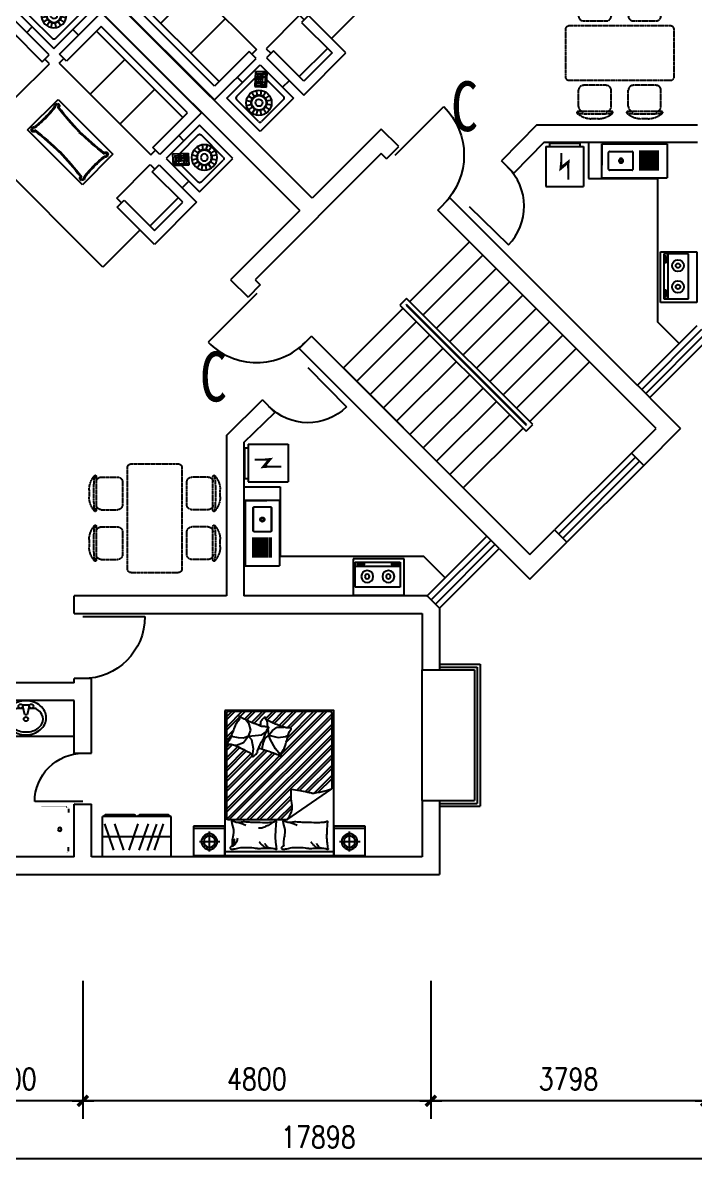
# Model space of a CAD drawing. Header units: millimetres. Extents: x 1118 to 35723, y 564 to 28366.
# Drawn here: x 14708 to 23976, y 564 to 16479 of the extents above; entities that cross this region are included whole.
import ezdxf
from ezdxf.enums import TextEntityAlignment as Align

# ---------------------------------------------------------------- set-up
doc = ezdxf.new("R2010")
doc.units = ezdxf.units.MM
doc.linetypes.add('ACAD_ISO04W100', pattern=[30.5, 24, -3, 0.5, -3])
doc.linetypes.add('HIDDEN', pattern=[7.5, 5, -2.5])
for name, color, linetype in [('AXIS', 3, 'Continuous'), ('GLASS', 5, 'Continuous'), ('JJ', 252, 'Continuous'), ('PUB_TEXT', 7, 'Continuous'), ('STAIR', 2, 'Continuous'), ('TOTHER', 7, 'Continuous'), ('WALL', 255, 'Continuous'), ('WINDOW', 2, 'Continuous'), ('WINDOW_TEXT', 7, 'Continuous'), ('ZXX', 2, 'ACAD_ISO04W100')]:
    doc.layers.add(name, color=color, linetype=linetype)
doc.styles.add('DIM_FONT', font='SIMPLEX.shx', dxfattribs={"width": 0.8})
doc.styles.add('SIMPLEX', font='SIMPLEX.SHX')
doc.styles.get("Standard").update_dxf_attribs({"font": 'arial.ttf'})
doc.styles.add('STYLE2', font='SimSun.ttf', dxfattribs={"width": 0.8})
doc.dimstyles.new('DIMN', dxfattribs={"dimtxt": 300, "dimasz": 1, "dimexe": 250, "dimexo": 300, "dimgap": 150, "dimtad": 1, "dimdec": 0, "dimdsep": 46, "dimtxsty": 'DIM_FONT', "dimblk": '_DIMX', "dimcen": 2.5, "dimclrt": 7, "dimadec": 0, "dimazin": 0, "dimtfac": 1, "dimtdec": 0, "dimtix": 1, "dimtmove": 2, "dimatfit": 3, "dimldrblk": '_DIMX', "dimfxl": 1, "dimtolj": 1, "dimtzin": 0, "dimarcsym": 0})

# ---------------------------------------------------------------- blocks, each defined once
blk = doc.blocks.new('_DIMX')
blk.add_line((-150, 0), (150, 0))
at = {"const_width": 50}
blk.add_lwpolyline([(-70, -70), (70, 70)], dxfattribs=at)
blk = doc.blocks.new('*D51')
at = {"layer": 'AXIS', "color": 0, "lineweight": -2, "transparency": 16777216}
for p, q in [((9833, 3271), (9833, 564)), ((27731, 3271), (27731, 564)), ((27730, 814), (9834, 814))]:
    blk.add_line(p, q, dxfattribs=at)
at = {"layer": 'DEFPOINTS', "color": 0, "transparency": 16777216}
for p in [(9833, 3571), (27731, 3571), (9833, 814)]:
    blk.add_point(p, dxfattribs=at)
at = {"layer": 'AXIS', "color": 0, "lineweight": -2, "transparency": 16777216, "rotation": 180}
blk.add_blockref('_DIMX', (9833, 814), dxfattribs=at)
at = {"layer": 'AXIS', "color": 0, "lineweight": -2, "transparency": 16777216}
blk.add_blockref('_DIMX', (27731, 814), dxfattribs=at)
at = {"layer": 'AXIS', "color": 7, "transparency": 16777216, "insert": (18782, 1114), "char_height": 300, "attachment_point": 5, "style": 'DIM_FONT'}
blk.add_mtext('\\A1;17898', dxfattribs=at)
blk = doc.blocks.new('*D53')
at = {"layer": 'AXIS', "color": 0, "lineweight": -2, "transparency": 16777216}
for p, q in [((20333, 3271), (20333, 1364)), ((24131, 3271), (24131, 1364)), ((24130, 1614), (20334, 1614))]:
    blk.add_line(p, q, dxfattribs=at)
at = {"layer": 'DEFPOINTS', "color": 0, "transparency": 16777216}
for p in [(20333, 3571), (24131, 3571), (20333, 1614)]:
    blk.add_point(p, dxfattribs=at)
at = {"layer": 'AXIS', "color": 0, "lineweight": -2, "transparency": 16777216, "rotation": 180}
blk.add_blockref('_DIMX', (20333, 1614), dxfattribs=at)
at = {"layer": 'AXIS', "color": 0, "lineweight": -2, "transparency": 16777216}
blk.add_blockref('_DIMX', (24131, 1614), dxfattribs=at)
at = {"layer": 'AXIS', "color": 7, "transparency": 16777216, "insert": (22232, 1914), "char_height": 300, "attachment_point": 5, "style": 'DIM_FONT'}
blk.add_mtext('\\A1;3798', dxfattribs=at)
blk = doc.blocks.new('*D54')
at = {"layer": 'AXIS', "color": 0, "lineweight": -2, "transparency": 16777216}
for p, q in [((13433, 3271), (13433, 1364)), ((15533, 3271), (15533, 1364)), ((15532, 1614), (13434, 1614))]:
    blk.add_line(p, q, dxfattribs=at)
at = {"layer": 'DEFPOINTS', "color": 0, "transparency": 16777216}
for p in [(13433, 3571), (15533, 3571), (13433, 1614)]:
    blk.add_point(p, dxfattribs=at)
at = {"layer": 'AXIS', "color": 0, "lineweight": -2, "transparency": 16777216, "rotation": 180}
blk.add_blockref('_DIMX', (13433, 1614), dxfattribs=at)
at = {"layer": 'AXIS', "color": 0, "lineweight": -2, "transparency": 16777216}
blk.add_blockref('_DIMX', (15533, 1614), dxfattribs=at)
at = {"layer": 'AXIS', "color": 7, "transparency": 16777216, "insert": (14483, 1914), "char_height": 300, "attachment_point": 5, "style": 'DIM_FONT'}
blk.add_mtext('\\A1;2100', dxfattribs=at)
blk = doc.blocks.new('*D55')
at = {"layer": 'AXIS', "color": 0, "lineweight": -2, "transparency": 16777216}
for p, q in [((15533, 3271), (15533, 1364)), ((20333, 3271), (20333, 1364)), ((20332, 1614), (15534, 1614))]:
    blk.add_line(p, q, dxfattribs=at)
at = {"layer": 'DEFPOINTS', "color": 0, "transparency": 16777216}
for p in [(15533, 3571), (20333, 3571), (15533, 1614)]:
    blk.add_point(p, dxfattribs=at)
at = {"layer": 'AXIS', "color": 0, "lineweight": -2, "transparency": 16777216, "rotation": 180}
blk.add_blockref('_DIMX', (15533, 1614), dxfattribs=at)
at = {"layer": 'AXIS', "color": 0, "lineweight": -2, "transparency": 16777216}
blk.add_blockref('_DIMX', (20333, 1614), dxfattribs=at)
at = {"layer": 'AXIS', "color": 7, "transparency": 16777216, "insert": (17933, 1914), "char_height": 300, "attachment_point": 5, "style": 'DIM_FONT'}
blk.add_mtext('\\A1;4800', dxfattribs=at)
blk = doc.blocks.new('_WBLK')
for p, q in [((-0.5, 0.5), (0.5, 0.5)), ((0.5, 0.167), (-0.5, 0.167)), ((0.5, -0.167), (-0.5, -0.167)), ((-0.5, -0.5), (0.5, -0.5))]:
    blk.add_line(p, q)
at = {"layer": 'WINDOW_TEXT', "style": 'SIMPLEX', "flags": 9}
blk.add_attdef('A', text='', height=1, dxfattribs=at).set_placement((0, 1.5), align=Align.MIDDLE)
blk = doc.blocks.new('_DBLK')
blk.add_line((-0.45, 0), (-0.45, -0.95))
blk.add_arc((-0.45, 0), 0.95, 270, 0)
at = {"layer": 'WINDOW_TEXT', "style": 'SIMPLEX', "flags": 9}
blk.add_attdef('A', text='', height=1, dxfattribs=at).set_placement((0, 1.5), align=Align.MIDDLE)
blk = doc.blocks.new('A$C35361C4C')
at = {"layer": 'ZXX', "color": 8}
for p, q in [((357, 1809), (456, 1809)), ((1044, 1809), (1143, 1809)), ((177, 1709), (637, 1709)), ((182, 1641), (182, 1416)), ((632, 1641), (632, 1416)), ((863, 1709), (1323, 1709)), ((868, 1641), (868, 1416)), ((1318, 1641), (1318, 1416)), ((1450, 1279), (50, 1279)), ((249, 1349), (564, 1349)), ((936, 1349), (1251, 1349)), ((0, 1229), (0, 579)), ((1500, 579), (1500, 1229)), ((50, 529), (1450, 529)), ((182, 167), (182, 392)), ((564, 460), (249, 460)), ((632, 167), (632, 392)), ((868, 167), (868, 392)), ((1251, 460), (936, 460)), ((1318, 167), (1318, 392)), ((637, 100), (177, 100)), ((1323, 100), (863, 100)), ((456, 0), (357, 0)), ((1143, 0), (1044, 0))]:
    blk.add_line(p, q, dxfattribs=at)
for centre, radius, start, end in [((367, 1493), 316, 91.7651, 130.7265), ((446, 1493), 316, 49.2735, 88.2349), ((1054, 1493), 316, 91.7651, 130.7265), ((1133, 1493), 316, 49.2735, 88.2349), ((167, 1725), 10, 130.7265, 202.67), ((177, 1729), 20, 202.67, 270), ((407, -969), 2713, 84.8023, 95.1977), ((249, 1641), 67.5, 90, 180), ((564, 1641), 67.5, 0, 90), ((637, 1729), 20, 270, 337.33), ((646, 1725), 10, 337.33, 49.2735), ((854, 1725), 10, 130.7265, 202.67), ((863, 1729), 20, 202.67, 270), ((1093, -969), 2713, 84.8023, 95.1977), ((936, 1641), 67.5, 90, 180), ((1251, 1641), 67.5, 0, 90), ((1323, 1729), 20, 270, 337.33), ((1333, 1725), 10, 337.33, 49.2735), ((50, 1229), 50, 90, 180), ((249, 1416), 67.5, 180, 270), ((564, 1416), 67.5, 270, 0), ((936, 1416), 67.5, 180, 270), ((1251, 1416), 67.5, 270, 0), ((1450, 1229), 50, 0, 90), ((50, 579), 50, 180, 270), ((1450, 579), 50, 270, 0), ((249, 392), 67.5, 90, 180), ((564, 392), 67.5, 0, 90), ((936, 392), 67.5, 90, 180), ((1251, 392), 67.5, 0, 90), ((249, 167), 67.5, 180, 270), ((564, 167), 67.5, 270, 0), ((936, 167), 67.5, 180, 270), ((1251, 167), 67.5, 270, 0), ((167, 84), 10, 157.33, 229.2735), ((177, 80), 20, 90, 157.33), ((407, 2778), 2713, 264.8023, 275.1977), ((367, 315), 316, 229.2735, 268.2349), ((446, 315), 316, 271.7651, 310.7265), ((637, 80), 20, 22.67, 90), ((646, 84), 10, 310.7265, 22.67), ((854, 84), 10, 157.33, 229.2735), ((863, 80), 20, 90, 157.33), ((1093, 2778), 2713, 264.8023, 275.1977), ((1054, 315), 316, 229.2735, 268.2349), ((1133, 315), 316, 271.7651, 310.7265), ((1323, 80), 20, 22.67, 90), ((1333, 84), 10, 310.7265, 22.67)]:
    blk.add_arc(centre, radius, start, end, dxfattribs=at)
at = {"layer": 'ZXX', "color": 8, "width": 0.8, "flags": 9}
for tag in ['XSIZE', 'YSIZE']:
    blk.add_attdef(tag, (746, 887), '', height=0.5, dxfattribs=at)
blk = doc.blocks.new('_E22XDX')
at = {"layer": 'JJ'}
for p, q in [((-37, -105), (-107, -105)), ((44, -61), (-44, -61)), ((-15, -194), (-44, -76)), ((44, -76), (15, -194)), ((107, -105), (37, -105)), ((15, -194), (-15, -194))]:
    blk.add_line(p, q, dxfattribs=at)
for centre in [(-74, -76), (74, -76), (0, -253)]:
    blk.add_circle(centre, 29.6, dxfattribs=at)
for centre, radius, start, end in [((0, -333), 333, 70.8303, 109.1697), ((-82, -235), 198, 153.7322, 206.2678), ((-42, -254), 242, 130.0063, 153.7322), ((-53, -280), 191, 126.8699, 151.0888), ((-17, -285), 282, 109.1697, 130.0063), ((-21, -323), 244, 123.9045, 126.8699), ((-107, -194), 88.7, 90, 123.9045), ((107, -194), 88.7, 57.7402, 90), ((17, -285), 282, 49.9937, 70.8303), ((53, -280), 191, 28.9112, 57.7402), ((42, -254), 242, 26.2678, 49.9937), ((82, -235), 198, 333.7322, 26.2678), ((-102, -253), 135, 151.0888, 208.9112), ((-53, -226), 191, 208.9112, 233.1301), ((53, -226), 191, 306.8699, 331.0888), ((102, -253), 135, 331.0888, 28.9112), ((-42, -216), 242, 206.2678, 229.9937), ((-17, -185), 282, 229.9937, 250.8303), ((-21, -183), 244, 233.1301, 252.7421), ((0, -137), 333, 250.8303, 289.1697), ((0, -116), 314, 252.7421, 287.2579), ((21, -183), 244, 287.2579, 306.8699), ((17, -185), 282, 289.1697, 310.0063), ((42, -216), 242, 310.0063, 333.7322)]:
    blk.add_arc(centre, radius, start, end, dxfattribs=at)
at = {"style": 'DIM_FONT', "width": 0.7, "flags": 9}
for tag in ['XSIZE', 'YSIZE']:
    blk.add_attdef(tag, (0, 0), '', height=0.5, dxfattribs=at)
blk = doc.blocks.new('M_E4')
for p, q in [((670, -80), (670, -137)), ((670, -86), (670, -97)), ((670, -663), (670, -614))]:
    blk.add_line(p, q)
at = {"const_width": 1.5}
for points in [[(-750, -750), (-750, 0)], [(-750, 0), (750, 0)], [(750, 0), (750, -750)], [(608, -56), (640, -56)], [(670, -90), (670, -656)], [(750, -750), (-750, -750)], [(670, -663), (670, -655)]]:
    blk.add_lwpolyline(points, dxfattribs=at)
for points in [[(-399, -56, 0.930688), (-388, -693, 0.930688)], [(670, -86, 0.414214), (640, -56, 0.414214)], [(670, -90, 0.041784), (670, -85, 0.412615)], [(640, -693, 0.414214), (670, -663, 0.414214)]]:
    blk.add_lwpolyline(points, format="xyb", dxfattribs=at)
at = {"const_width": 1.5, "flags": 128}
for points in [[(-399, -56), (608, -56)], [(-399, -694), (645, -692)]]:
    blk.add_lwpolyline(points, dxfattribs=at)
for radius in [25, 23]:
    blk.add_circle((550, -381), radius)
blk.add_arc((640, -663), 30, 270, 280.176)
at = {"width": 0.8, "flags": 9}
for tag in ['XSIZE', 'YSIZE']:
    blk.add_attdef(tag, (0, 0), '', height=0.5, dxfattribs=at)
blk = doc.blocks.new('_C4WAM')
at = {"color": 2}
for p, q in [((-219, -210), (-219, 193)), ((-219, 193), (213, 193)), ((213, 193), (213, -210)), ((-138, 2), (144, 2)), ((-111, 2), (-80, 2)), ((-75, 31), (-102, 45)), ((-56, 60), (-76, 82)), ((-31, 76), (-43, 104)), ((0, 138), (0, -138)), ((0, 82), (0, 112)), ((30, 76), (41, 103)), ((54, 60), (76, 79)), ((72, 33), (99, 46)), ((-70, -35), (-97, -50)), ((-49, -59), (-70, -82)), ((-23, -72), (-35, -102)), ((32, -68), (48, -95)), ((59, -48), (82, -68)), ((73, -23), (101, -34)), ((213, -178), (-219, -178)), ((213, -210), (-219, -210))]:
    blk.add_line(p, q, dxfattribs=at)
for centre, radius in [((-2, 3), 109), ((-1, 3), 78.7)]:
    blk.add_circle(centre, radius, dxfattribs=at)
at = {"style": 'DIM_FONT', "width": 0.8, "flags": 9}
for tag in ['XSIZE', 'YSIZE']:
    blk.add_attdef(tag, (0, 0), '', height=0.5, dxfattribs=at)
blk = doc.blocks.new('_R44UEP')
at = {"layer": 'JJ', "color": 8}
for p, q in [((52, -750), (52, 750)), ((1906, 722), (489, -696)), ((1807, 722), (489, -597)), ((1665, 722), (489, -455)), ((1764, 722), (489, -554)), ((1623, 722), (489, -413)), ((1524, 722), (489, -314)), ((1482, 722), (489, -272)), ((489, 103), (916, 722)), ((1948, 722), (510, -717)), ((1988, 662), (602, -724)), ((1100, 722), (859, 480)), ((1057, 722), (869, 533)), ((1199, 722), (872, 395)), ((1241, 722), (880, 360)), ((1340, 722), (895, 276)), ((1383, 722), (901, 240)), ((1968, 722), (916, 722)), ((1988, -704), (1988, 702)), ((1988, 620), (644, -724)), ((1988, 521), (1563, 96)), ((1988, 478), (1621, 111)), ((1988, 379), (1758, 149)), ((1988, 337), (1759, 108)), ((655, 178), (489, 11)), ((694, 175), (489, -31)), ((824, 163), (489, -173)), ((781, 162), (489, -130)), ((1988, 238), (1779, 29)), ((1988, 195), (1790, -2)), ((489, 103), (489, -704)), ((1368, 28), (1472, -52)), ((1626, -16), (1640, 87)), ((1640, 87), (1660, 123)), ((1769, -30), (1769, 63)), ((1988, 96), (1820, -72)), ((1988, 54), (1833, -101)), ((1406, -61), (743, -724)), ((1417, -92), (785, -724)), ((1472, -52), (1603, -127)), ((1603, -127), (1658, -145)), ((1658, -145), (1617, -202)), ((1658, -145), (1626, -16)), ((1658, -145), (1721, -95)), ((1658, -145), (1752, -156)), ((1721, -95), (1769, -30)), ((1767, -158), (1861, -170)), ((1988, -45), (1862, -171)), ((1988, -87), (1889, -186)), ((1443, -166), (884, -724)), ((1454, -197), (927, -724)), ((1477, -273), (1452, -298)), ((1559, -222), (1470, -241)), ((1617, -202), (1559, -222)), ((1645, -426), (1664, -240)), ((1664, -240), (1700, -190)), ((1700, -190), (1709, -178)), ((1816, -259), (1793, -282)), ((1988, -186), (1821, -353)), ((1988, -229), (1834, -383)), ((1373, -377), (1026, -724)), ((1405, -388), (1068, -724)), ((1440, -452), (1167, -724)), ((1368, -369), (1471, -355)), ((1471, -355), (1593, -381)), ((1645, -426), (1552, -495)), ((1593, -381), (1645, -426)), ((1645, -426), (1618, -493)), ((1645, -426), (1728, -395)), ((1728, -395), (1810, -415)), ((1988, -469), (1733, -724)), ((1810, -415), (1873, -469)), ((1988, -328), (1865, -451)), ((1988, -370), (1878, -480)), ((1454, -480), (1210, -724)), ((1488, -545), (1309, -724)), ((1502, -574), (1351, -724)), ((1552, -495), (1514, -589)), ((1514, -589), (1518, -613)), ((1618, -493), (1621, -562)), ((1621, -562), (1638, -660)), ((1722, -636), (1634, -724)), ((1988, -512), (1775, -724)), ((1988, -611), (1874, -724)), ((509, -724), (1968, -724)), ((879, -750), (879, -753)), ((1528, -646), (1450, -724)), ((1534, -683), (1492, -724)), ((1657, -658), (1591, -724)), ((1638, -660), (1645, -663)), ((1988, -653), (1917, -724))]:
    blk.add_line(p, q, dxfattribs=at)
blk.add_lwpolyline([(2000, -750), (0, -750), (0, 750), (2000, 750)], close=True, dxfattribs=at)
for points in [[(127, 60, -0.263368), (108, 32, -0.494818), (89, 41, -0.049225), (88, 59, -0.036831), (89, 83, -0.031893), (97, 121, 0.035782), (104, 155, 0.032941), (110, 244, 0.026564), (104, 356, 0.017905), (99, 393, -0.033397), (97, 413, -0.03204), (97, 450, 0.018442), (101, 515, 0.010837), (100, 579, 0.014624), (97, 627, 0.111249), (89, 650, -0.153708), (86, 667, -0.076444), (87, 674, -0.215512), (89, 676, -0.585858), (92, 673, 0.363489), (95, 669, 0.191716), (106, 669, -0.129675), (123, 671, -0.01735), (140, 668, 0.019326), (155, 665, 0.018818), (223, 658, 0.021828), (283, 657, 0.006204), (316, 659, 0.001963), (423, 665, 0.028341), (459, 669, -0.117014), (468, 669, -0.36606), (469, 667, -0.03973), (466, 654, -0.048309), (461, 640, 0.062981), (457, 629, 0.04058), (454, 606, 0.014345), (451, 539, 0.005484), (452, 414, 0.007153), (455, 317, 0.008762), (458, 275, -0.008153), (461, 229, -0.06251), (456, 172, 0.078669), (454, 127, 0.047825), (459, 104, -0.034494), (466, 73, -0.023571), (469, 48, -0.510228), (468, 47), (438, 55), (356, 75, 0.073041), (336, 77, 0.023305), (275, 71, 0.018299), (252, 67, -0.01097), (214, 60, -0.042281), (180, 57, -0.027201), (126, 60)], [(912, 164, 0.007867), (894, 282, 0.009508), (876, 378, 0.006616), (862, 443, -0.023828), (858, 462, -0.080713), (859, 480, -0.009591), (891, 633, -0.013133), (899, 666, -0.007859), (916, 722)], [(95, 616, 0.088153), (98, 582, 0.088153), (114, 550, 0.077547), (135, 529, 0.077547), (162, 515)], [(101, 534, 0.027842), (111, 510, 0.048685), (119, 498, 0.023666), (144, 470, 0.031223), (164, 451, 0.046801), (172, 446, 0.023191), (189, 438)], [(454, 151, 0.009729), (445, 178, 0.009729), (435, 205, 0.007971), (426, 227, 0.007971), (416, 248)], [(489, 103, -0.085272), (599, 167, -0.124044), (686, 176), (782, 162), (912, 164)], [(1480, -286, 0.025626), (1478, -274, 0.0108), (1436, -145, 0.00456), (1405, -58, 0.01125), (1391, -23, 0.069394), (1380, -4, -0.079756), (1371, 13, -0.106399), (1368, 28, -0.328642), (1372, 32, -0.299547), (1378, 29, 0.189917), (1387, 24, 0.033518), (1397, 23, 0.075627), (1402, 23, 0.053489), (1410, 26, 0.017838), (1432, 38, 0.038394), (1456, 55, -0.059529), (1472, 66, -0.035943), (1498, 76, -0.011245), (1585, 102, -0.006203), (1624, 112, 0.010783), (1647, 118, 0.019485), (1660, 123, 0.005062), (1710, 142, 0.101392), (1736, 159, -0.223768), (1749, 164, -0.25558), (1754, 161, -0.081563), (1759, 145, -0.071805), (1759, 128, 0.069985), (1759, 111, 0.03546), (1772, 51, 0.029432), (1797, -18, 0.001554), (1811, -51, -0.00152), (1826, -85, -0.004735), (1840, -121, 0.00382), (1859, -164, 0.296001), (1891, -186, -0.649774), (1900, -208, -0.02319), (1895, -212, 0.0288), (1892, -216, 0.005727), (1886, -223, -0.004358), (1878, -231, -0.027528), (1861, -248, -0.046214), (1850, -257, -0.194121), (1833, -260, 0.133719), (1809, -261, 0.005779), (1787, -268, 0.008882)], [(127, -649, -0.263368), (108, -677, -0.494818), (89, -668, -0.049225), (88, -650, -0.036831), (89, -626, -0.031893), (97, -589, 0.035782), (104, -555, 0.032941), (110, -465, 0.026564), (104, -354, 0.017905), (99, -316, -0.033397), (97, -296, -0.03204), (97, -259, 0.018442), (101, -195, 0.010837), (100, -130, 0.014624), (97, -82, 0.111249), (89, -59, -0.153708), (86, -42, -0.076444), (87, -35, -0.215512), (89, -33, -0.585858), (92, -36, 0.363489), (95, -41, 0.191716), (106, -41, -0.129675), (123, -39, -0.01735), (140, -42, 0.019326), (155, -44, 0.018818), (223, -51, 0.021828), (283, -52, 0.006204), (316, -50, 0.001963), (423, -44, 0.028341), (459, -40, -0.117014), (468, -41, -0.36606), (469, -42, -0.03973), (466, -56, -0.048309), (461, -69, 0.062981), (457, -80, 0.04058), (454, -103, 0.014345), (451, -170, 0.005484), (452, -296, 0.007153), (455, -392, 0.008762), (458, -434, -0.008153), (461, -480, -0.06251), (456, -537, 0.078669), (454, -583, 0.047825), (459, -605, -0.034494), (466, -636, -0.023571), (469, -661, -0.510228), (468, -662), (438, -655), (356, -634, 0.073041), (336, -632, 0.023305), (275, -638, 0.018299), (252, -642, -0.01097), (214, -649, -0.042281), (180, -652, -0.027201), (126, -649)], [(95, -93, 0.088153), (98, -128, 0.088153), (114, -159, 0.077547), (135, -181, 0.077547), (162, -195)], [(455, -89, 0.016108), (429, -128, 0.024599), (414, -155, 0.009477), (391, -204, 0.015937), (378, -234, 0.072521), (375, -250, 0.033339), (375, -287)], [(101, -175, 0.027842), (111, -199, 0.048685), (119, -211, 0.023666), (144, -239, 0.031223), (164, -258, 0.046801), (172, -264, 0.023191), (189, -272)], [(454, -559, 0.009729), (445, -531, 0.009729), (435, -504, 0.007971), (426, -483, 0.007971), (416, -461)], [(127, -649, -0.077379), (152, -614, -0.077379), (187, -589, -0.047525), (211, -579, -0.047525), (238, -574)], [(143, -651, -0.05369), (156, -636, -0.070312), (168, -628, -0.015448), (177, -625, -0.013244), (187, -621, -0.082127), (205, -618, -0.064164), (228, -621)]]:
    blk.add_lwpolyline(points, format="xyb", dxfattribs=at)
blk.add_lwpolyline([(1583, -692, 0.101392), (1559, -710, -0.223768), (1546, -716, -0.25558), (1541, -714, -0.081563), (1535, -698, -0.071805), (1534, -681, 0.069985), (1532, -664, 0.03546), (1515, -605, 0.029432), (1485, -539, 0.001554), (1468, -506, -0.00152), (1451, -474, -0.004735), (1433, -439, 0.00382), (1412, -397, 0.296001), (1378, -378, -0.649774), (1367, -357, -0.02319), (1372, -352, 0.0288), (1375, -348, 0.005727), (1380, -341, -0.004358), (1387, -332, -0.027528), (1403, -314, -0.046214), (1414, -305, -0.194121), (1430, -300, 0.133719), (1454, -297, 0.011505), (1496, -279, 0.008882), (1550, -253, 0.012426), (1618, -215, -0.033612), (1644, -203), (1701, -180), (1744, -162, 0.224341), (1757, -147, -0.722772), (1766, -147, -0.103513), (1767, -151, 0.053465), (1767, -158, 0.030109), (1772, -181, -0.031436), (1776, -203, -0.05324), (1776, -218, 0.05518), (1777, -233, 0.056271), (1783, -258, 0.0108), (1835, -384, 0.00456), (1873, -469, 0.01125), (1889, -503, 0.069394), (1902, -521, -0.079756), (1912, -537, -0.106399), (1915, -551, -0.328642), (1912, -555, -0.299547), (1906, -554, 0.189917), (1896, -549, 0.033518), (1886, -548, 0.075627), (1882, -549, 0.053489), (1874, -553, 0.017838), (1853, -566, 0.038394), (1830, -585, -0.059529), (1815, -597, -0.035943), (1790, -610, -0.011245), (1705, -642, -0.006203), (1667, -655, 0.010783), (1645, -663, 0.019485), (1632, -668, 0.005062)], format="xyb", close=True, dxfattribs=at)
for centre, start, end in [((1968, 702), 0, 90), ((509, -704), 180, 270), ((741, -704), 270, 0), ((1968, -704), 270, 0)]:
    blk.add_arc(centre, 20, start, end, dxfattribs=at)
at = {"layer": 'JJ', "color": 8, "rotation": 90}
for p in [(193, 969), (193, -963)]:
    blk.add_blockref('_C4WAM', p, dxfattribs=at)
at = {"color": 8, "style": 'DIM_FONT', "width": 0.8, "flags": 9}
for tag in ['XSIZE', 'YSIZE']:
    blk.add_attdef(tag, (0, 0), '', height=0.5, dxfattribs=at)
blk = doc.blocks.new('_C150OTQ')
at = {"layer": 'GLASS'}
for p, q in [((0, 560), (-950, 560)), ((-950, 0), (-950, 560)), ((-510, 580), (-910, 580)), ((-40, 580), (-440, 580)), ((0, 0), (0, 560)), ((-794, 93), (-919, 457)), ((-653, 93), (-778, 457)), ((-583, 93), (-458, 457)), ((-442, 93), (-316, 457)), ((-326, 91), (-200, 455)), ((-233, 93), (-108, 457)), ((0, 277), (-950, 277)), ((0, 0), (-950, 0))]:
    blk.add_line(p, q, dxfattribs=at)
for centre, start, end in [((-910, 560), 90, 180), ((-510, 560), 0, 90), ((-440, 560), 90, 180), ((-40, 560), 0, 90)]:
    blk.add_arc(centre, 20, start, end, dxfattribs=at)
at = {"style": 'DIM_FONT', "width": 0.7, "flags": 9}
for tag in ['XSIZE', 'YSIZE']:
    blk.add_attdef(tag, (0, 0), '', height=0.5, dxfattribs=at)
blk = doc.blocks.new('_E31AYY')
for p, q in [((-353, -120), (-353, 111)), ((-341, 123), (-28, 123)), ((-16, 111), (-16, -120)), ((69, 127), (341, 127)), ((69, 99), (341, 99)), ((69, 77), (341, 77)), ((69, 49), (341, 49)), ((69, 27), (341, 27)), ((-28, -132), (-341, -132)), ((69, -1), (341, -1)), ((69, -23), (341, -23)), ((69, -51), (341, -51)), ((69, -73), (341, -73)), ((69, -101), (341, -101)), ((69, -123), (341, -123))]:
    blk.add_line(p, q)
for points, const_width in [([(-347, 136), (-365, 117)], 1.91), ([(-365, -126), (-365, 117)], 2), ([(-347, 136), (-22, 136)], 1.8), ([(-5, 117), (-22, 136)], 1.91), ([(-5, 117), (-5, -126)], 2), ([(-365, -126), (-347, -144)], 1.91), ([(-22, -144), (-347, -144)], 1.8), ([(-22, -144), (-5, -126)], 1.91)]:
    blk.add_lwpolyline(points, dxfattribs=dict(const_width=const_width))
for points in [[(-341, 123), (-345, 123), (-349, 121), (-351, 117), (-353, 113), (-353, 111)], [(-210, -4), (-209, -15), (-204, -24), (-196, -31), (-186, -34), (-176, -34), (-166, -31), (-158, -24), (-153, -15), (-151, -4), (-153, 6), (-158, 15), (-166, 22), (-176, 26), (-186, 26), (-196, 22), (-204, 15), (-209, 6), (-210, -4)], [(-200, -4), (-199, -11), (-196, -17), (-191, -22), (-184, -24), (-178, -24), (-171, -22), (-166, -17), (-163, -11), (-162, -4), (-163, 2), (-166, 8), (-171, 13), (-178, 15), (-184, 15), (-191, 13), (-196, 8), (-199, 2), (-200, -4)], [(-16, 111), (-17, 115), (-19, 119), (-22, 122), (-26, 123), (-28, 123)], [(-353, -120), (-352, -124), (-350, -128), (-347, -131), (-343, -132), (-341, -132)], [(-28, -132), (-24, -132), (-21, -129), (-18, -126), (-17, -122), (-16, -120)]]:
    blk.add_lwpolyline(points)
at = {"layer": 'TOTHER', "linetype": 'Continuous'}
for p, q in [((-444, 231), (456, 231)), ((-444, -240), (-444, 231)), ((456, 231), (456, -240)), ((-444, -240), (456, -240))]:
    blk.add_line(p, q, dxfattribs=at)
at = {"layer": 'TOTHER', "linetype": 'HIDDEN'}
blk.add_line((-444, 231), (-444, -69), dxfattribs=at)
at = {"width": 0.8, "flags": 9}
for tag in ['XSIZE', 'YSIZE']:
    blk.add_attdef(tag, (0, 0), '', height=0.5, dxfattribs=at)
blk = doc.blocks.new('_E63QWD')
for p, q in [((307, 151), (-315, 151)), ((-315, 151), (-315, -191)), ((307, -191), (307, 151)), ((-315, -136), (307, -136)), ((-283, -158), (-283, -169)), ((-191, -159), (-191, -169)), ((190, -158), (190, -169)), ((282, -159), (282, -169)), ((-315, -191), (307, -191)), ((-272, -167), (-272, -184)), ((-208, -167), (-272, -167)), ((-272, -184), (-208, -184)), ((-208, -184), (-208, -167)), ((265, -167), (201, -167)), ((201, -167), (201, -184)), ((201, -184), (265, -184)), ((265, -184), (265, -167))]:
    blk.add_line(p, q)
for points in [[(-191, -159, 0.259034), (-193, -155, 0.076276), (-204, -151, 0.036515), (-218, -148, 0.026615), (-237, -147, 0.026615), (-256, -148, 0.036515), (-269, -151, 0.076276), (-281, -155, 0.259034), (-283, -159, 0.078462), (-282, -160, 0.056762)], [(-191, -169, 0.259034), (-193, -166, 0.076276), (-204, -161, 0.036515), (-218, -159, 0.026615), (-237, -158, 0.026615), (-256, -159, 0.036515), (-269, -161, 0.076276), (-281, -166, 0.259034), (-283, -169, 0.259034), (-281, -173, 0.056762), (-272, -177, 0.036515)], [(282, -159, 0.259034), (280, -155, 0.076276), (269, -151, 0.036515), (255, -148, 0.026615), (236, -147, 0.026615), (217, -148, 0.036515), (204, -151, 0.076276), (192, -155, 0.259034), (190, -159, 0.078462), (191, -160, 0.056762)], [(282, -169, 0.259034), (280, -166, 0.076276), (269, -161, 0.036515), (255, -159, 0.026615), (236, -158, 0.026615), (217, -159, 0.036515), (204, -161, 0.076276), (192, -166, 0.259034), (190, -169, 0.259034), (192, -173, 0.056762), (201, -177, 0.036515)], [(-208, -179, 0.008736), (-204, -178, 0.076276), (-193, -173, 0.259034), (-191, -169, 0.259034)], [(265, -179, 0.008736), (269, -178, 0.076276), (280, -173, 0.259034), (282, -169, 0.259034)]]:
    blk.add_lwpolyline(points, format="xyb")
at = {"layer": 'TOTHER', "linetype": 'Continuous'}
for p, q in [((-342, -236), (-342, 264)), ((-342, 264), (358, 264)), ((358, 264), (358, -236)), ((358, -236), (-342, -236))]:
    blk.add_line(p, q, dxfattribs=at)
for centre, radius in [((-150, 6), 82.5), ((-150, 6), 31.6), ((142, 6), 82.5), ((142, 6), 31.6)]:
    blk.add_circle(centre, radius, dxfattribs=at)
at = {"width": 0.8, "flags": 9}
for tag in ['XSIZE', 'YSIZE']:
    blk.add_attdef(tag, (0, 0), '', height=0.5, dxfattribs=at)
blk = doc.blocks.new('_E48DZB')
at = {"layer": 'JJ'}
for p, q in [((-254, 210), (-254, -310)), ((296, 210), (-254, 210)), ((296, 210), (296, -310)), ((346, 160), (296, 160)), ((346, 160), (346, -260)), ((0, 0), (81, -98)), ((204, 0), (0, 0)), ((81, -98), (-157, -98)), ((296, -310), (-254, -310)), ((346, -260), (296, -260))]:
    blk.add_line(p, q, dxfattribs=at)
at = {"layer": 'JJ', "linetype": 'Continuous'}
for points in [[(204, 0, 0, 40, 0), (0, 0, 40, 40, 0), (39, -47, 40, 40, 0)], [(-157, -98, 0, 40, 0), (81, -98, 40, 40, 0), (39, -47, 40, 40, 0)]]:
    blk.add_lwpolyline(points, format="xyseb", dxfattribs=at)
at = {"style": 'DIM_FONT', "width": 0.8, "flags": 9}
for tag in ['XSIZE', 'YSIZE']:
    blk.add_attdef(tag, (0, 0), '', height=0.5, dxfattribs=at)
blk = doc.blocks.new('_C64MXU')
at = {"layer": 'GLASS', "color": 0, "linetype": 'Continuous'}
for p, q in [((591, 1867), (-231, 1867)), ((-231, 1867), (-231, 1137)), ((591, 1137), (591, 1867)), ((-96, 1732), (164, 1732)), ((-96, 1137), (-96, 1732)), ((456, 1642), (-96, 1642)), ((164, 1732), (456, 1732)), ((456, 1732), (456, 1137)), ((-231, 1137), (-96, 1137)), ((-147, 1047), (-147, 1137)), ((-147, 1137), (-147, 1047)), ((456, 1137), (591, 1137)), ((506, 1047), (506, 1137)), ((-147, 1047), (506, 1047)), ((609, -831), (609, 958)), ((609, 958), (699, 958)), ((699, 958), (609, 958)), ((1509, 1042), (699, 1042)), ((699, 1042), (699, 907)), ((1509, -915), (1509, 1042)), ((699, 907), (1374, 907)), ((1284, 907), (1284, -780)), ((1374, 907), (1374, -780)), ((243, 581), (-353, 581)), ((-353, 581), (-353, -488)), ((243, -488), (243, 581)), ((609, 355), (1284, 355)), ((609, -228), (1284, -228)), ((-353, -488), (243, -488)), ((1374, -780), (699, -780)), ((699, -780), (699, -915)), ((-147, -920), (506, -920)), ((-147, -920), (-147, -1010)), ((-147, -1010), (-147, -920)), ((506, -920), (506, -1010)), ((609, -831), (699, -831)), ((699, -831), (609, -831)), ((699, -915), (1509, -915)), ((-231, -1740), (-231, -1010)), ((-231, -1010), (-96, -1010)), ((-96, -1010), (-96, -1605)), ((456, -1605), (456, -1010)), ((456, -1010), (591, -1010)), ((591, -1010), (591, -1740)), ((456, -1515), (-96, -1515)), ((591, -1740), (-231, -1740)), ((-96, -1605), (164, -1605)), ((164, -1605), (456, -1605))]:
    blk.add_line(p, q, dxfattribs=at)
at = {"layer": 'GLASS'}
for p, q in [((722, 1144), (722, 1794)), ((722, 1794), (1372, 1794)), ((1372, 1794), (1372, 1144)), ((802, 1358), (802, 1684)), ((832, 1714), (1262, 1714)), ((1292, 1684), (1292, 1254)), ((-231, 1584), (-954, 1584)), ((-954, 1584), (-954, -1448)), ((722, 1584), (591, 1584)), ((1372, 1144), (722, 1144)), ((1262, 1224), (897, 1224)), ((1067, 1144), (1067, 1042)), ((1067, -915), (1067, -1027)), ((700, -1027), (1350, -1027)), ((700, -1677), (700, -1027)), ((1240, -1107), (810, -1107)), ((1350, -1027), (1350, -1677)), ((780, -1137), (780, -1567)), ((1270, -1567), (1270, -1137)), ((-954, -1448), (-231, -1448)), ((591, -1448), (700, -1448)), ((1350, -1677), (700, -1677)), ((810, -1597), (1240, -1597))]:
    blk.add_line(p, q, dxfattribs=at)
at = {"layer": 'GLASS', "linetype": 'Continuous'}
for p, q in [((957, 1599), (1013, 1562)), ((1004, 1648), (1042, 1592)), ((1067, 1675), (1081, 1609)), ((1135, 1676), (1123, 1610)), ((1199, 1651), (1162, 1594)), ((1248, 1603), (1193, 1565)), ((932, 1535), (998, 1523)), ((933, 1467), (998, 1481)), ((960, 1404), (1015, 1442)), ((1251, 1409), (1195, 1445)), ((1275, 1541), (1209, 1526)), ((1276, 1472), (1210, 1484)), ((878, 1427), (722, 1285)), ((722, 1285), (831, 1164)), ((742, 1285), (777, 1316)), ((762, 1293), (742, 1285)), ((778, 1245), (742, 1285)), ((871, 1392), (762, 1293)), ((762, 1293), (787, 1264)), ((787, 1264), (762, 1293)), ((777, 1316), (786, 1321)), ((778, 1245), (813, 1277)), ((786, 1321), (839, 1369)), ((897, 1364), (787, 1264)), ((791, 1320), (817, 1291)), ((813, 1277), (819, 1286)), ((819, 1286), (871, 1334)), ((831, 1164), (987, 1306)), ((843, 1283), (835, 1275)), ((835, 1275), (844, 1265)), ((839, 1369), (846, 1379)), ((868, 1337), (842, 1365)), ((853, 1272), (843, 1283)), ((846, 1379), (878, 1408)), ((854, 1293), (846, 1285)), ((846, 1285), (855, 1275)), ((864, 1282), (854, 1293)), ((855, 1275), (864, 1282)), ((865, 1303), (857, 1295)), ((857, 1295), (866, 1285)), ((870, 1276), (861, 1268)), ((875, 1292), (865, 1303)), ((866, 1285), (875, 1292)), ((879, 1266), (870, 1276)), ((878, 1408), (871, 1392)), ((871, 1392), (897, 1364)), ((897, 1364), (871, 1392)), ((871, 1392), (914, 1368)), ((871, 1334), (882, 1339)), ((881, 1286), (872, 1278)), ((872, 1278), (881, 1268)), ((987, 1306), (878, 1427)), ((890, 1276), (881, 1286)), ((881, 1268), (890, 1276)), ((882, 1339), (914, 1368)), ((886, 1328), (883, 1326)), ((883, 1326), (892, 1316)), ((895, 1319), (886, 1328)), ((894, 1335), (891, 1332)), ((891, 1332), (899, 1323)), ((892, 1316), (895, 1319)), ((902, 1326), (894, 1335)), ((899, 1315), (896, 1312)), ((896, 1312), (904, 1303)), ((914, 1368), (897, 1364)), ((899, 1323), (902, 1326)), ((907, 1305), (899, 1315)), ((918, 1359), (901, 1344)), ((901, 1344), (949, 1292)), ((906, 1321), (903, 1319)), ((903, 1319), (912, 1309)), ((904, 1303), (907, 1305)), ((915, 1312), (906, 1321)), ((911, 1301), (908, 1298)), ((908, 1298), (917, 1289)), ((920, 1292), (911, 1301)), ((912, 1309), (915, 1312)), ((918, 1308), (915, 1305)), ((915, 1305), (924, 1296)), ((917, 1289), (920, 1292)), ((966, 1307), (918, 1359)), ((927, 1298), (918, 1308)), ((923, 1288), (920, 1285)), ((920, 1285), (929, 1275)), ((932, 1278), (923, 1288)), ((924, 1296), (927, 1298)), ((931, 1294), (928, 1291)), ((928, 1291), (936, 1282)), ((929, 1275), (932, 1278)), ((939, 1285), (931, 1294)), ((936, 1282), (939, 1285)), ((949, 1292), (966, 1307)), ((1009, 1357), (1045, 1413)), ((1073, 1332), (1085, 1398)), ((1141, 1333), (1127, 1398)), ((1203, 1360), (1165, 1415)), ((787, 1264), (778, 1245)), ((800, 1250), (797, 1248)), ((797, 1248), (810, 1233)), ((813, 1236), (800, 1250)), ((810, 1233), (813, 1236)), ((815, 1234), (812, 1231)), ((812, 1231), (825, 1216)), ((828, 1219), (815, 1234)), ((832, 1273), (824, 1265)), ((824, 1265), (833, 1255)), ((825, 1216), (828, 1219)), ((830, 1217), (827, 1214)), ((827, 1214), (840, 1200)), ((843, 1202), (830, 1217)), ((842, 1262), (832, 1273)), ((833, 1255), (842, 1262)), ((848, 1256), (839, 1248)), ((839, 1248), (848, 1238)), ((840, 1200), (843, 1202)), ((844, 1265), (853, 1272)), ((857, 1246), (848, 1256)), ((848, 1238), (857, 1246)), ((859, 1266), (850, 1258)), ((850, 1258), (859, 1248)), ((863, 1239), (855, 1231)), ((855, 1231), (864, 1221)), ((868, 1256), (859, 1266)), ((859, 1248), (868, 1256)), ((861, 1268), (870, 1258)), ((872, 1228), (863, 1239)), ((864, 1221), (872, 1228)), ((874, 1249), (866, 1241)), ((866, 1241), (875, 1231)), ((870, 1258), (879, 1266)), ((883, 1238), (874, 1249)), ((875, 1231), (883, 1238)), ((885, 1259), (877, 1251)), ((877, 1251), (886, 1241)), ((894, 1248), (885, 1259)), ((886, 1241), (894, 1248)), ((896, 1269), (888, 1261)), ((888, 1261), (897, 1250)), ((905, 1258), (896, 1269)), ((897, 1250), (905, 1258)), ((878, -1257), (934, -1293)), ((925, -1208), (963, -1263)), ((988, -1181), (1002, -1246)), ((1056, -1180), (1044, -1246)), ((1119, -1205), (1083, -1261)), ((1169, -1252), (1113, -1290)), ((852, -1320), (918, -1332)), ((854, -1389), (919, -1374)), ((881, -1451), (936, -1413)), ((1172, -1447), (1115, -1410)), ((1196, -1315), (1130, -1329)), ((1197, -1383), (1131, -1371)), ((930, -1499), (966, -1442)), ((993, -1524), (1005, -1458)), ((1062, -1523), (1047, -1457)), ((1124, -1496), (1086, -1440))]:
    blk.add_line(p, q, dxfattribs=at)
for centre, radius in [((1104, 1504), 175), ((1104, 1504), 108), ((1104, 1504), 101), ((1104, 1504), 48.6), ((1025, -1352), 175), ((1025, -1352), 108), ((1025, -1352), 101), ((1025, -1352), 48.6)]:
    blk.add_circle(centre, radius, dxfattribs=at)
at = {"layer": 'GLASS'}
for centre, start, end in [((832, 1684), 90, 180), ((1262, 1684), 0, 90), ((1262, 1254), 270, 0), ((810, -1137), 90, 180), ((1240, -1137), 0, 90), ((810, -1567), 180, 270), ((1240, -1567), 270, 0)]:
    blk.add_arc(centre, 30, start, end, dxfattribs=at)
at = {"layer": 'GLASS', "color": 0, "linetype": 'Continuous'}
for centre, radius, start, end in [((-289, 514), 32.9, 151.971, 268.452), ((-283, 496), 48.6, 43.3503, 136.3564), ((-289, 514), 20, 156.852, 301.1204), ((-283, 496), 35.7, 36.2471, 133.3507), ((-5078, -65), 4819, 1.2466, 6.5101), ((-5078, -65), 4832, 1.2432, 6.6814), ((-71, 2107), 1601, 263.4049, 270.4166), ((-71, 2107), 1588, 263.5903, 270.42), ((-47, 2107), 1588, 269.58, 276.4097), ((-47, 2107), 1601, 269.5834, 276.5951), ((4960, -65), 4832, 173.3186, 178.7568), ((165, 496), 48.6, 43.6436, 136.6497), ((165, 496), 35.7, 46.6493, 143.7529), ((4960, -65), 4819, 173.4899, 178.7534), ((171, 514), 20, 238.8796, 23.148), ((171, 514), 32.9, 271.548, 28.029), ((-5078, 144), 4819, 353.4899, 358.7534), ((-5078, 144), 4832, 353.3186, 358.7568), ((4960, 144), 4832, 181.2432, 186.6814), ((4960, 144), 4819, 181.2466, 186.5101), ((-289, -435), 32.9, 91.548, 208.029), ((-283, -417), 48.6, 223.6436, 316.6497), ((-289, -435), 20, 58.8796, 203.148), ((-283, -417), 35.7, 226.6493, 323.7529), ((-71, -2028), 1601, 89.5834, 96.5951), ((-71, -2028), 1588, 89.58, 96.4097), ((-47, -2028), 1601, 83.4049, 90.4166), ((-47, -2028), 1588, 83.5903, 90.42), ((165, -417), 48.6, 223.3503, 316.3564), ((165, -417), 35.7, 216.2471, 313.3507), ((171, -435), 20, 336.852, 121.1204), ((171, -435), 32.9, 331.971, 88.452)]:
    blk.add_arc(centre, radius, start, end, dxfattribs=at)
at = {"style": 'DIM_FONT', "width": 0.7, "flags": 9}
for tag in ['XSIZE', 'YSIZE']:
    blk.add_attdef(tag, (0, 0), '', height=0.5, dxfattribs=at)
blk = doc.blocks.new('_C1QDG')
at = {"layer": 'JJ'}
blk.add_blockref('_C64MXU', (-1509, -101), dxfattribs=at)
at = {"style": 'DIM_FONT', "width": 0.7, "flags": 9}
for tag in ['XSIZE', 'YSIZE']:
    blk.add_attdef(tag, (0, 0), '', height=0.5, dxfattribs=at)
blk = doc.blocks.new('_R34FFI')
at = {"layer": 'JJ', "xscale": 0.9999999992770696, "yscale": 0.9999999992770696, "zscale": 0.9999999992770696}
blk.add_blockref('_C1QDG', (0, 37), dxfattribs=at)
at = {"flags": 9}
for tag in ['XSIZE', 'YSIZE']:
    blk.add_attdef(tag, (0, 0), '', height=0.5, dxfattribs=at)

msp = doc.modelspace()

# ---------------------------------------------------------------- linework, layer by layer
at = {"layer": 'JJ'}
for p, q in [((22506.4, 14834.8), (22506.4, 14334.8)), ((22506.4, 14334.8), (23461.3, 14334.8)), ((23461.3, 14334.8), (23461.3, 12357)), ((23759.9, 12058.1), (23461.3, 12357)), ((17753.4, 10081.9), (18253.4, 10081.9)), ((18253.4, 10081.9), (18253.4, 9126.9)), ((18253.4, 9126.9), (20231.2, 9126.9)), ((20530.1, 8828.4), (20231.2, 9126.9)), ((15413.4, 6636.9), (13553.4, 6636.9))]:
    msp.add_line(p, q, dxfattribs=at)
at = {"layer": 'STAIR'}
for p, q in [((20865.8, 13461.9), (20042, 12638.2)), ((21049.7, 13278.1), (20225.9, 12454.3)), ((21233.5, 13094.2), (20409.7, 12270.5)), ((21417.4, 12910.4), (20593.6, 12086.6)), ((19999.6, 12680.6), (19907.7, 12588.7)), ((19907.7, 12588.7), (21647.2, 10849.2)), ((19999.6, 12595.7), (19992.5, 12588.7)), ((19992.5, 12588.7), (21647.2, 10934)), ((21739.1, 10941.1), (19999.6, 12680.6)), ((21654.2, 10941.1), (19999.6, 12595.7)), ((21601.2, 12726.5), (20777.4, 11902.8)), ((19126.3, 11722.5), (19950.1, 12546.2)), ((21785, 12542.7), (20961.3, 11718.9)), ((19310.2, 11538.6), (20134, 12362.4)), ((21968.9, 12358.8), (21145.1, 11535.1)), ((19494, 11354.8), (20317.8, 12178.5)), ((22152.7, 12175), (21329, 11351.2)), ((19677.9, 11170.9), (20501.6, 11994.7)), ((22336.6, 11991.2), (21512.8, 11167.4)), ((19861.7, 10987.1), (20685.5, 11810.8)), ((22520.4, 11807.3), (21696.7, 10983.5)), ((19126.3, 11722.5), (20781, 10067.8)), ((20045.6, 10803.2), (20869.3, 11627)), ((20229.4, 10619.4), (21053.2, 11443.1)), ((20413.3, 10435.5), (21237, 11259.3)), ((20597.1, 10251.7), (21420.9, 11075.5)), ((20781, 10067.8), (21604.7, 10891.6)), ((21647.2, 10849.2), (21739.1, 10941.1)), ((21647.2, 10934), (21654.2, 10941.1))]:
    msp.add_line(p, q, dxfattribs=at)
at = {"layer": 'WALL'}
for p, q in [((18695, 14063), (15046.3, 17711.6)), ((18525.3, 13893.3), (14876.6, 17541.9)), ((19649.6, 15017.6), (18695, 14063)), ((19890, 14777.2), (19649.6, 15017.6)), ((21795.4, 15074.8), (21307.3, 14577.2)), ((21795.4, 15074.8), (24011.3, 15074.8)), ((21896.2, 14834.8), (21478.7, 14409.1)), ((21896.2, 14834.8), (24011.3, 14834.8)), ((19649.6, 14678.2), (17910.1, 12938.7)), ((19720.3, 14607.4), (19649.6, 14678.2)), ((19720.3, 14607.4), (19890, 14777.2)), ((21478.7, 14409.1), (21307.3, 14577.2)), ((20427.4, 13900.3), (20597.1, 14070)), ((20597.1, 14070), (23185.1, 11482)), ((18525.3, 13893.3), (17570.7, 12938.7)), ((23439.7, 10888.1), (20427.4, 13900.3)), ((17570.7, 12938.7), (17811.1, 12698.3)), ((17910.1, 12938.7), (17980.8, 12868)), ((17980.8, 12868), (17811.1, 12698.3)), ((18687.9, 12160.9), (18518.2, 11991.2)), ((18687.9, 12160.9), (21700.2, 9148.6)), ((18518.2, 11991.2), (21106.2, 9403.1)), ((23185.1, 11482), (23186.2, 11483.1)), ((23355.7, 11313.2), (23186.2, 11483.1)), ((23354.8, 11312.3), (23355.7, 11313.2)), ((23354.8, 11312.3), (23779.1, 10888.1)), ((17513.4, 10792.9), (18011.1, 11280.9)), ((18179.1, 11109.6), (18011.1, 11280.9)), ((17753.4, 10692.1), (18179.1, 11109.6)), ((23100.3, 10548.7), (23439.7, 10888.1)), ((23270, 10379), (23779.1, 10888.1)), ((17513.4, 10792.9), (17513.4, 8576.9)), ((17753.4, 10692.1), (17753.4, 8576.9)), ((23100.3, 10548.7), (23270, 10379)), ((21106.1, 9403), (21106.2, 9403.1)), ((21275.9, 9233.4), (21106.1, 9403)), ((21700.2, 9148.6), (22039.6, 9488)), ((22039.6, 9488), (22209.3, 9318.3)), ((21275.9, 9233.4), (21700.2, 8809.2)), ((21700.2, 8809.2), (22209.3, 9318.3)), ((17513.4, 8576.9), (15413.4, 8576.9)), ((15413.4, 8336.9), (15413.4, 8576.9)), ((20280, 8576.9), (17753.4, 8576.9)), ((20280, 8576.9), (20283.1, 8580.1)), ((20453.4, 8410), (20283.1, 8580.1)), ((15413.4, 8336.9), (20213.4, 8336.9)), ((20213.4, 8336.9), (20213.4, 7556.9)), ((20453.4, 8410.9), (20453.4, 7556.9)), ((20213.4, 7556.9), (20453.4, 7556.9)), ((15413.4, 7376.9), (13553.4, 7376.9)), ((15653.4, 7436.9), (15413.4, 7436.9)), ((15413.4, 7376.9), (15413.4, 7436.9)), ((15653.4, 6406.9), (15653.4, 7436.9)), ((15413.4, 7136.9), (13553.4, 7136.9)), ((15413.4, 6406.9), (15413.4, 7136.9)), ((15413.4, 6406.9), (15653.4, 6406.9)), ((20213.4, 5756.9), (20213.4, 4976.9)), ((20213.4, 5756.9), (20453.4, 5756.9)), ((20453.4, 5756.9), (20453.4, 4736.9)), ((15413.4, 5706.9), (15653.4, 5706.9)), ((15413.4, 4976.9), (15413.4, 5706.9)), ((15653.4, 4976.9), (15653.4, 5706.9)), ((15413.4, 4976.9), (13553.4, 4976.9)), ((20213.4, 4976.9), (15653.4, 4976.9)), ((9713.4, 4736.9), (20453.4, 4736.9))]:
    msp.add_line(p, q, dxfattribs=at)
at = {"layer": 'WINDOW'}
for p, q in [((20213.4, 5756.9), (20213.4, 7556.9)), ((20453.4, 7636.9), (21013.4, 7636.9)), ((20453.4, 7596.9), (20973.4, 7596.9)), ((20453.4, 7556.9), (20933.4, 7556.9)), ((20933.4, 7556.9), (20933.4, 5756.9)), ((20973.4, 7596.9), (20973.4, 5716.9)), ((21013.4, 7636.9), (21013.4, 5676.9)), ((20453.4, 5756.9), (20933.4, 5756.9)), ((20453.4, 5716.9), (20973.4, 5716.9)), ((20453.4, 5676.9), (21013.4, 5676.9))]:
    msp.add_line(p, q, dxfattribs=at)

# ---------------------------------------------------------------- block references
at = {"layer": 'JJ'}
for name, p, rotation in [('_R34FFI', (16657.4, 16111.7), 224.999999999931), ('_E48DZB', (22128.8, 14478.9), 90), ('_E63QWD', (23736.8, 12983.2), 270)]:
    msp.add_blockref(name, p, dxfattribs=dict(at, rotation=rotation))
at = {"layer": 'JJ', "xscale": -1}
for name, p, rotation in [('_R34FFI', (16476.6, 15930.8), 224.999999999931), ('_E31AYY', (18004.5, 9450.6), 90), ('_E63QWD', (19605.1, 8851.5), 180), ('_R44UEP', (18243.1, 4999), 270), ('M_E4', (14663.4, 4976.9), 180)]:
    msp.add_blockref(name, p, dxfattribs=dict(at, rotation=rotation))
at = {"layer": 'JJ'}
for name, p in [('_E31AYY', (23137.7, 14583.8)), ('_E22XDX', (14747.3, 7131.7))]:
    msp.add_blockref(name, p, dxfattribs=at)
at = {"layer": 'JJ', "xscale": -1}
msp.add_blockref('_E48DZB', (18109.4, 10459.5), dxfattribs=at)
at = {"layer": 'WALL'}
for name, p in [('A$C35361C4C', (22189.6, 15160.7)), ('_C150OTQ', (16752.6, 4976.9))]:
    msp.add_blockref(name, p, dxfattribs=at)
at = {"layer": 'WALL', "xscale": -1, "rotation": 90}
msp.add_blockref('A$C35361C4C', (17427.5, 10398.7), dxfattribs=at)
at = {"layer": 'WINDOW'}
for name, p, xscale, yscale, zscale, rotation in [('_DBLK', (20158.7, 14338.7), 999.9999999999836, -1000, 1000, 315), ('_DBLK', (21112.9, 14207.6), 800.0000000000124, 800, 800, 45.55745991200003), ('_DBLK', (18249.5, 12429.6), 999.9999999999836, 1000, 1000, 315), ('_WBLK', (23682.7, 11810.9), 1165.999999999997, 240.0032742714684, 1166, 45.06523084500081), ('_DBLK', (18380.7, 11475.3), -800.000000000012, 800, 800, 44.44254008800002), ('_WBLK', (22654.8, 9933.5), 1500.000000000017, 240, 1500, 225), ('_WBLK', (20779.8, 8906.5), 1166.000000000017, 240.7067829882144, 1166, 45), ('_DBLK', (15533.4, 7886.9), 900, -900, 900, 270), ('_DBLK', (15533.4, 6056.9), -700, 700, 700, 270)]:
    msp.add_blockref(name, p, dxfattribs=dict(at, xscale=xscale, yscale=yscale, zscale=zscale, rotation=rotation))

# ---------------------------------------------------------------- texts
at = {"layer": 'PUB_TEXT', "style": 'STYLE2', "width": 0.8}
for p in [(20984.9, 15332.6), (17520.4, 11604.3)]:
    msp.add_text('C', height=687.1, dxfattribs=at).set_placement(p, align=Align.MIDDLE_RIGHT)

# ---------------------------------------------------------------- dimensions: what is measured, and where the dimension line sits
at = {"layer": 'AXIS'}
dim = msp.add_aligned_dim(p1=(27731.3, 3570.6), p2=(9833.4, 3570.6), distance=2756.5, dimstyle='DIMN', dxfattribs=at)
dim.commit()
dim.dimension.update_dxf_attribs({"geometry": '*D51', "text_midpoint": (18782.4, 1114.1)})
for base, p1, p2, picture, middle in [((13433.4, 1614.1), (15533.4, 3570.6), (13433.4, 3570.6), '*D54', (14483.4, 1914.1)), ((15533.4, 1614.1), (20333.4, 3570.6), (15533.4, 3570.6), '*D55', (17933.4, 1914.1)), ((20333.4, 1614.1), (24131.3, 3570.6), (20333.4, 3570.6), '*D53', (22232.4, 1914.1))]:
    dim = msp.add_linear_dim(base=base, p1=p1, p2=p2, dimstyle='DIMN', dxfattribs=at)
    dim.commit()
    dim.dimension.update_dxf_attribs({"geometry": picture, "text_midpoint": middle})

doc.saveas('drawing.dxf')
